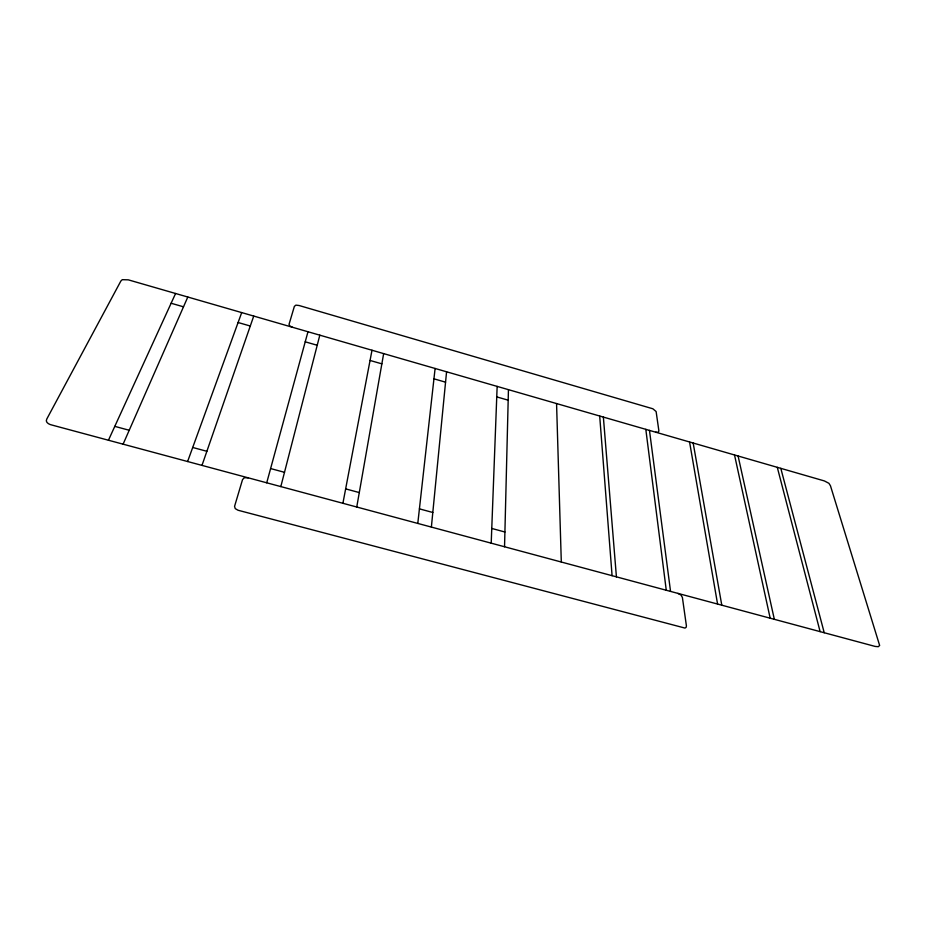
<?xml version="1.0" encoding="UTF-8"?>
<svg xmlns="http://www.w3.org/2000/svg" width="926" height="926" viewBox="0 0 926 926"><rect width="100%" height="100%" fill="white"/><g stroke="black" fill="none" stroke-linecap="round" stroke-linejoin="round"><path stroke-width="1.39" d="M504.543 546.757L508.443 389.661M491.208 543.168L497.146 386.397M431.377 527.079L446.575 371.789M417.788 523.433L435.104 368.467M356.753 507.008L383.653 353.605M342.909 503.293L371.997 350.236M280.821 486.59L319.817 335.166M266.723 482.805L307.976 331.74M201.984 465.396L253.736 316.067L292.35 327.225A8.276 4.213 16.1 0 0 292.766 327.353L655.284 432.083A7.836 3.889 25.2 0 0 655.666 432.187L824.395 480.941L828.909 483.303L830.448 485.745L879.642 645.457L878.288 646.695L875.116 646.417L677.832 593.369A9.422 5.429 29 0 0 677.381 593.242L248.585 477.92A10.082 6.158 14.2 0 0 248.18 477.816L51.96 425.046C49.171 424.525 44.807 422.279 46.798 419.003L120.866 281.018L122.267 279.675L128.286 279.837L253.736 316.067M187.608 461.53L241.698 312.594M123.1 444.179L187.804 297.026M108.446 440.232L175.581 293.496M248.18 477.816L244.383 477.7L242.543 479.587L234.567 506.348L235.239 508.617L238.017 510.238L684.974 628.071L686.131 627.353L686.409 625.837L682.393 597.455L680.946 594.99L677.913 593.392M655.735 432.199L658.212 432.315L658.884 430.891L656.117 411.538L652.853 408.771L299.086 305.511L295.88 305.14L294.364 306.402L289.039 324.343L289.815 325.975L292.35 327.225M114.789 426.365L129.212 430.266M192.712 447.466L206.868 451.298M270.612 468.556L284.502 472.318M345.653 488.882L359.288 492.574M419.42 508.86L432.812 512.483M491.764 528.445L504.901 532.01M171.113 303.253L183.498 306.807M238.098 322.514L250.286 326.021M305.221 341.821L317.213 345.259M370.053 360.457L381.859 363.849M433.947 378.827L445.556 382.172M496.753 396.895L508.177 400.182M780.803 468.348L824.221 632.724M777.284 467.329L820.112 631.625M738.091 456.009L774.333 619.309M734.526 454.979L770.177 618.198M693.169 443.022L721.782 605.176M689.569 441.991L717.569 604.041M649.462 430.393L670.551 591.401M645.816 429.351L666.269 590.256M603.37 417.082L616.415 576.84M599.689 416.017L612.086 575.683M556.561 403.562L561.306 562.024"/></g></svg>
